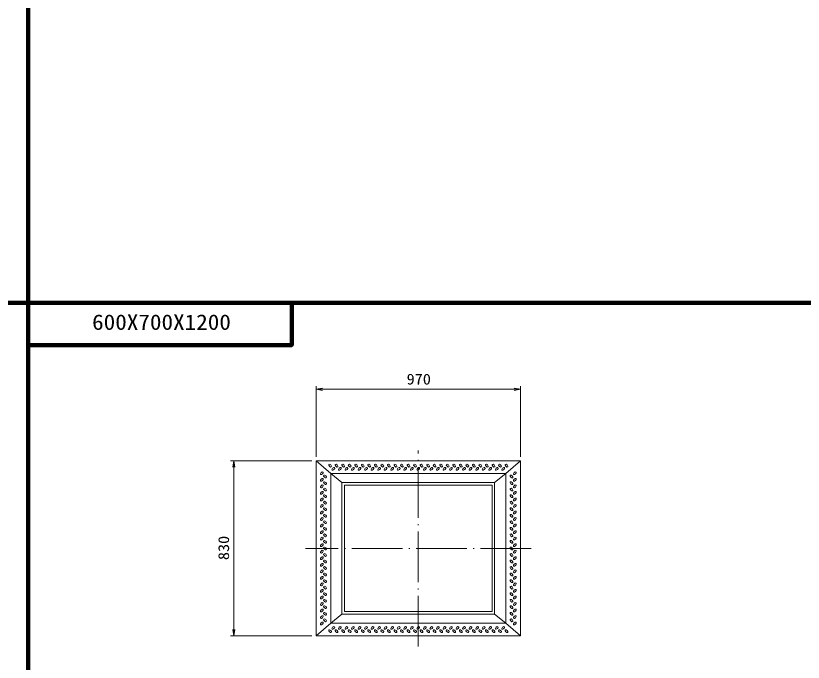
# Model space of a CAD drawing. Units: millimetres, scale not verified. Extents: x -8410 to 41710, y -74801 to 5940.
# Drawn here: x 15751 to 19486, y -49645 to -46578 of the extents above; entities that cross this region are included whole.
import ezdxf
from ezdxf.enums import TextEntityAlignment as Align

# ---------------------------------------------------------------- set-up
doc = ezdxf.new("R2010")
doc.units = ezdxf.units.MM
doc.header["$LTSCALE"] = 20
doc.linetypes.add('LONG_DASHED_DOTTED', pattern=[15.25, 12, -1.5, 0.25, -1.5])
for name, color, linetype, lineweight in [('0-0_グループ[0](0)-D-BMK(0)', 2, 'LONG_DASHED_DOTTED', 13), ('0-1_グループ[0](0)-D-STR(1)', 1, 'Continuous', 13), ('0-2_グループ[0](0)-D-STR-DIM(2)', 7, 'Continuous', 13), ('0-5_グループ[0](0)-D-TTL(5)', 2, 'Continuous', 140)]:
    doc.layers.add(name, color=color, linetype=linetype, lineweight=lineweight)
doc.layers.add('0-6_グループ[0](0)-D-TTL-TXT(6)', color=7, linetype='Continuous')
doc.styles.add('ＭＳ ゴシック', font='')
doc.styles.get('ＭＳ ゴシック').set_extended_font_data('MS Gothic')

msp = doc.modelspace()

# ---------------------------------------------------------------- linework, layer by layer
at = {"layer": '0-0_グループ[0](0)-D-BMK(0)'}
for p, q in [((17660, -49570), (17660, -48640)), ((18195, -49105), (17125, -49105))]:
    msp.add_line(p, q, dxfattribs=at)
at = {"layer": '0-1_グループ[0](0)-D-STR(1)'}
for p, q in [((17175, -48690), (18145, -48690)), ((17175, -49520), (17175, -48690)), ((18145, -48690), (18145, -49520)), ((17245, -48750), (18075, -48750)), ((17245, -49460), (17245, -48750)), ((18075, -48750), (18075, -49460)), ((17298, -48793), (18022, -48793)), ((17298, -49417), (17298, -48793)), ((17310, -48805), (18010, -48805)), ((17310, -49405), (17310, -48805)), ((18010, -48805), (18010, -49405)), ((18022, -48793), (18022, -49417)), ((18010, -49405), (17310, -49405)), ((18022, -49417), (17298, -49417)), ((18075, -49460), (17245, -49460)), ((18145, -49520), (17175, -49520))]:
    msp.add_line(p, q, dxfattribs=at)
for points in [[(17175, -48690), (17245, -48750), (17298, -48793)], [(18145, -48690), (18075, -48750), (18022, -48793)], [(17175, -49520), (17245, -49460), (17298, -49417)], [(18145, -49520), (18075, -49460), (18022, -49417)]]:
    msp.add_lwpolyline(points, dxfattribs=at)
for centre, major_axis in [((17202.25, -48748.5), (-6.01, -6.01)), ((17241.5, -48712.25), (-6.01, 6.01)), ((17257, -48727.75), (6.01, 6.01)), ((17272.5, -48712.25), (-6.01, 6.01)), ((17288, -48727.75), (6.01, 6.01)), ((17303.5, -48712.25), (-6.01, 6.01)), ((17319, -48727.75), (6.01, 6.01)), ((17334.5, -48712.25), (-6.01, 6.01)), ((17350, -48727.75), (6.01, 6.01)), ((17365.5, -48712.25), (-6.01, 6.01)), ((17381, -48727.75), (6.01, 6.01)), ((17396.5, -48712.25), (-6.01, 6.01)), ((17412, -48727.75), (6.01, 6.01)), ((17427.5, -48712.25), (-6.01, 6.01)), ((17443, -48727.75), (6.01, 6.01)), ((17458.5, -48712.25), (-6.01, 6.01)), ((17474, -48727.75), (6.01, 6.01)), ((17489.5, -48712.25), (-6.01, 6.01)), ((17505, -48727.75), (6.01, 6.01)), ((17520.5, -48712.25), (-6.01, 6.01)), ((17536, -48727.75), (6.01, 6.01)), ((17551.5, -48712.25), (-6.01, 6.01)), ((17567, -48727.75), (6.01, 6.01)), ((17582.5, -48712.25), (-6.01, 6.01)), ((17598, -48727.75), (6.01, 6.01)), ((17613.5, -48712.25), (-6.01, 6.01)), ((17629, -48727.75), (6.01, 6.01)), ((17644.5, -48712.25), (-6.01, 6.01)), ((17660, -48727.75), (6.01, 6.01)), ((17675.5, -48712.25), (-6.01, 6.01)), ((17691, -48727.75), (6.01, 6.01)), ((17706.5, -48712.25), (-6.01, 6.01)), ((17722, -48727.75), (6.01, 6.01)), ((17737.5, -48712.25), (-6.01, 6.01)), ((17753, -48727.75), (6.01, 6.01)), ((17768.5, -48712.25), (-6.01, 6.01)), ((17784, -48727.75), (6.01, 6.01)), ((17799.5, -48712.25), (-6.01, 6.01)), ((17815, -48727.75), (6.01, 6.01)), ((17830.5, -48712.25), (-6.01, 6.01)), ((17846, -48727.75), (6.01, 6.01)), ((17861.5, -48712.25), (-6.01, 6.01)), ((17877, -48727.75), (6.01, 6.01)), ((17892.5, -48712.25), (-6.01, 6.01)), ((17908, -48727.75), (6.01, 6.01)), ((17923.5, -48712.25), (-6.01, 6.01)), ((17939, -48727.75), (6.01, 6.01)), ((17954.5, -48712.25), (-6.01, 6.01)), ((17970, -48727.75), (6.01, 6.01)), ((17985.5, -48712.25), (-6.01, 6.01)), ((18001, -48727.75), (6.01, 6.01)), ((18016.5, -48712.25), (-6.01, 6.01)), ((18032, -48727.75), (6.01, 6.01)), ((18047.5, -48712.25), (-6.01, 6.01)), ((18063, -48727.75), (6.01, 6.01)), ((18078.5, -48712.25), (-6.01, 6.01)), ((18117.75, -48748.5), (6.01, 6.01)), ((17202.25, -48779.5), (-6.01, -6.01)), ((17217.75, -48764), (-6.01, 6.01)), ((18102.25, -48764), (6.01, -6.01)), ((18117.75, -48779.5), (6.01, 6.01)), ((17202.25, -48810.5), (-6.01, -6.01)), ((17217.75, -48795), (-6.01, 6.01)), ((18102.25, -48795), (6.01, -6.01)), ((18117.75, -48810.5), (6.01, 6.01)), ((17202.25, -48841.5), (-6.01, -6.01)), ((17217.75, -48826), (-6.01, 6.01)), ((17217.75, -48857), (-6.01, 6.01)), ((18102.25, -48826), (6.01, -6.01)), ((18102.25, -48857), (6.01, -6.01)), ((18117.75, -48841.5), (6.01, 6.01)), ((17202.25, -48872.5), (-6.01, -6.01)), ((17217.75, -48888), (-6.01, 6.01)), ((18102.25, -48888), (6.01, -6.01)), ((18117.75, -48872.5), (6.01, 6.01)), ((17202.25, -48903.5), (-6.01, -6.01)), ((17202.25, -48934.5), (-6.01, -6.01)), ((17217.75, -48919), (-6.01, 6.01)), ((18102.25, -48919), (6.01, -6.01)), ((18117.75, -48903.5), (6.01, 6.01)), ((18117.75, -48934.5), (6.01, 6.01)), ((17202.25, -48965.5), (-6.01, -6.01)), ((17217.75, -48950), (-6.01, 6.01)), ((18102.25, -48950), (6.01, -6.01)), ((18117.75, -48965.5), (6.01, 6.01)), ((17202.25, -48996.5), (-6.01, -6.01)), ((17217.75, -48981), (-6.01, 6.01)), ((18102.25, -48981), (6.01, -6.01)), ((18117.75, -48996.5), (6.01, 6.01)), ((17202.25, -49027.5), (-6.01, -6.01)), ((17217.75, -49012), (-6.01, 6.01)), ((17217.75, -49043), (-6.01, 6.01)), ((18102.25, -49012), (6.01, -6.01)), ((18102.25, -49043), (6.01, -6.01)), ((18117.75, -49027.5), (6.01, 6.01)), ((17202.25, -49058.5), (-6.01, -6.01)), ((17217.75, -49074), (-6.01, 6.01)), ((18102.25, -49074), (6.01, -6.01)), ((18117.75, -49058.5), (6.01, 6.01)), ((17202.25, -49089.5), (-6.01, -6.01)), ((17202.25, -49120.5), (-6.01, -6.01)), ((17217.75, -49105), (-6.01, 6.01)), ((18102.25, -49105), (6.01, -6.01)), ((18117.75, -49089.5), (6.01, 6.01)), ((18117.75, -49120.5), (6.01, 6.01)), ((17202.25, -49151.5), (-6.01, -6.01)), ((17217.75, -49136), (-6.01, 6.01)), ((18102.25, -49136), (6.01, -6.01)), ((18117.75, -49151.5), (6.01, 6.01)), ((17202.25, -49182.5), (-6.01, -6.01)), ((17217.75, -49167), (-6.01, 6.01)), ((18102.25, -49167), (6.01, -6.01)), ((18117.75, -49182.5), (6.01, 6.01)), ((17202.25, -49213.5), (-6.01, -6.01)), ((17217.75, -49198), (-6.01, 6.01)), ((17217.75, -49229), (-6.01, 6.01)), ((18102.25, -49198), (6.01, -6.01)), ((18102.25, -49229), (6.01, -6.01)), ((18117.75, -49213.5), (6.01, 6.01)), ((17202.25, -49244.5), (-6.01, -6.01)), ((17217.75, -49260), (-6.01, 6.01)), ((18102.25, -49260), (6.01, -6.01)), ((18117.75, -49244.5), (6.01, 6.01)), ((17202.25, -49275.5), (-6.01, -6.01)), ((17202.25, -49306.5), (-6.01, -6.01)), ((17217.75, -49291), (-6.01, 6.01)), ((18102.25, -49291), (6.01, -6.01)), ((18117.75, -49275.5), (6.01, 6.01)), ((18117.75, -49306.5), (6.01, 6.01)), ((17202.25, -49337.5), (-6.01, -6.01)), ((17217.75, -49322), (-6.01, 6.01)), ((18102.25, -49322), (6.01, -6.01)), ((18117.75, -49337.5), (6.01, 6.01)), ((17202.25, -49368.5), (-6.01, -6.01)), ((17217.75, -49353), (-6.01, 6.01)), ((17217.75, -49384), (-6.01, 6.01)), ((18102.25, -49353), (6.01, -6.01)), ((18102.25, -49384), (6.01, -6.01)), ((18117.75, -49368.5), (6.01, 6.01)), ((17202.25, -49399.5), (-6.01, -6.01)), ((17217.75, -49415), (-6.01, 6.01)), ((18102.25, -49415), (6.01, -6.01)), ((18117.75, -49399.5), (6.01, 6.01)), ((17202.25, -49430.5), (-6.01, -6.01)), ((17217.75, -49446), (-6.01, 6.01)), ((18102.25, -49446), (6.01, -6.01)), ((18117.75, -49430.5), (6.01, 6.01)), ((17202.25, -49461.5), (-6.01, -6.01)), ((17257, -49482.25), (-6.01, -6.01)), ((17288, -49482.25), (-6.01, -6.01)), ((17319, -49482.25), (-6.01, -6.01)), ((17350, -49482.25), (-6.01, -6.01)), ((17381, -49482.25), (-6.01, -6.01)), ((17412, -49482.25), (-6.01, -6.01)), ((17443, -49482.25), (-6.01, -6.01)), ((17474, -49482.25), (-6.01, -6.01)), ((17505, -49482.25), (-6.01, -6.01)), ((17536, -49482.25), (-6.01, -6.01)), ((17567, -49482.25), (-6.01, -6.01)), ((17598, -49482.25), (-6.01, -6.01)), ((17629, -49482.25), (-6.01, -6.01)), ((17660, -49482.25), (-6.01, -6.01)), ((17691, -49482.25), (-6.01, -6.01)), ((17722, -49482.25), (-6.01, -6.01)), ((17753, -49482.25), (-6.01, -6.01)), ((17784, -49482.25), (-6.01, -6.01)), ((17815, -49482.25), (-6.01, -6.01)), ((17846, -49482.25), (-6.01, -6.01)), ((17877, -49482.25), (-6.01, -6.01)), ((17908, -49482.25), (-6.01, -6.01)), ((17939, -49482.25), (-6.01, -6.01)), ((17970, -49482.25), (-6.01, -6.01)), ((18001, -49482.25), (-6.01, -6.01)), ((18032, -49482.25), (-6.01, -6.01)), ((18063, -49482.25), (-6.01, -6.01)), ((18117.75, -49461.5), (6.01, 6.01)), ((17241.5, -49497.75), (6.01, -6.01)), ((17272.5, -49497.75), (6.01, -6.01)), ((17303.5, -49497.75), (6.01, -6.01)), ((17334.5, -49497.75), (6.01, -6.01)), ((17365.5, -49497.75), (6.01, -6.01)), ((17396.5, -49497.75), (6.01, -6.01)), ((17427.5, -49497.75), (6.01, -6.01)), ((17458.5, -49497.75), (6.01, -6.01)), ((17489.5, -49497.75), (6.01, -6.01)), ((17520.5, -49497.75), (6.01, -6.01)), ((17551.5, -49497.75), (6.01, -6.01)), ((17582.5, -49497.75), (6.01, -6.01)), ((17613.5, -49497.75), (6.01, -6.01)), ((17644.5, -49497.75), (6.01, -6.01)), ((17675.5, -49497.75), (6.01, -6.01)), ((17706.5, -49497.75), (6.01, -6.01)), ((17737.5, -49497.75), (6.01, -6.01)), ((17768.5, -49497.75), (6.01, -6.01)), ((17799.5, -49497.75), (6.01, -6.01)), ((17830.5, -49497.75), (6.01, -6.01)), ((17861.5, -49497.75), (6.01, -6.01)), ((17892.5, -49497.75), (6.01, -6.01)), ((17923.5, -49497.75), (6.01, -6.01)), ((17954.5, -49497.75), (6.01, -6.01)), ((17985.5, -49497.75), (6.01, -6.01)), ((18016.5, -49497.75), (6.01, -6.01)), ((18047.5, -49497.75), (6.01, -6.01)), ((18078.5, -49497.75), (6.01, -6.01))]:
    msp.add_ellipse(centre, major_axis=major_axis, ratio=0.529412, dxfattribs=at)
at = {"layer": '0-2_グループ[0](0)-D-STR-DIM(2)'}
for p, q in [((17175, -48670), (17175, -48335)), ((17175, -48350), (18145, -48350)), ((18145, -48670), (18145, -48335)), ((17155, -48690), (16770, -48690)), ((16785, -49520), (16785, -48690)), ((17155, -49520), (16770, -49520))]:
    msp.add_line(p, q, dxfattribs=at)
for points in [[(17205, -48345), (17175, -48350), (17205, -48355)], [(18115, -48355), (18145, -48350), (18115, -48345)], [(16790, -48720), (16785, -48690), (16780, -48720)], [(16780, -49490), (16785, -49520), (16790, -49490)]]:
    msp.add_lwpolyline(points, dxfattribs=at)
at = {"layer": '0-5_グループ[0](0)-D-TTL(5)'}
for p, q in [((15810, -47940), (15810, -32190)), ((15810, -53190), (15810, -37440)), ((15810, -58440), (15810, -42690)), ((8410, -47940), (34310, -47940)), ((8410, -47940), (34310, -47940)), ((8410, -47940), (34310, -47940)), ((8410, -47940), (34310, -47940)), ((15810, -74801.43), (15810, -47940))]:
    msp.add_line(p, q, dxfattribs=at)
msp.add_lwpolyline([(15810, -48140), (17060, -48140), (17060, -47940)], dxfattribs=at)
msp.add_lwpolyline([(15810, -48140), (17060, -48140), (17060, -47940)], dxfattribs=at)
msp.add_lwpolyline([(15810, -48140), (17060, -48140), (17060, -47940)], dxfattribs=at)

# ---------------------------------------------------------------- texts
at = {"layer": '0-2_グループ[0](0)-D-STR-DIM(2)', "style": 'ＭＳ ゴシック', "width": 1.1}
msp.add_text('970', height=51.32, dxfattribs=at).set_placement((17604.7, -48343), align=Align.BOTTOM_LEFT)
msp.add_text('830', height=51.32, rotation=90, dxfattribs=at).set_placement((16778, -49160.3), align=Align.BOTTOM_LEFT)
at = {"layer": '0-6_グループ[0](0)-D-TTL-TXT(6)', "style": 'ＭＳ ゴシック', "width": 1.1}
msp.add_text('600X700X1200', height=73.31, dxfattribs=at).set_placement((16113, -48090), align=Align.BOTTOM_LEFT)

doc.saveas('drawing.dxf')
